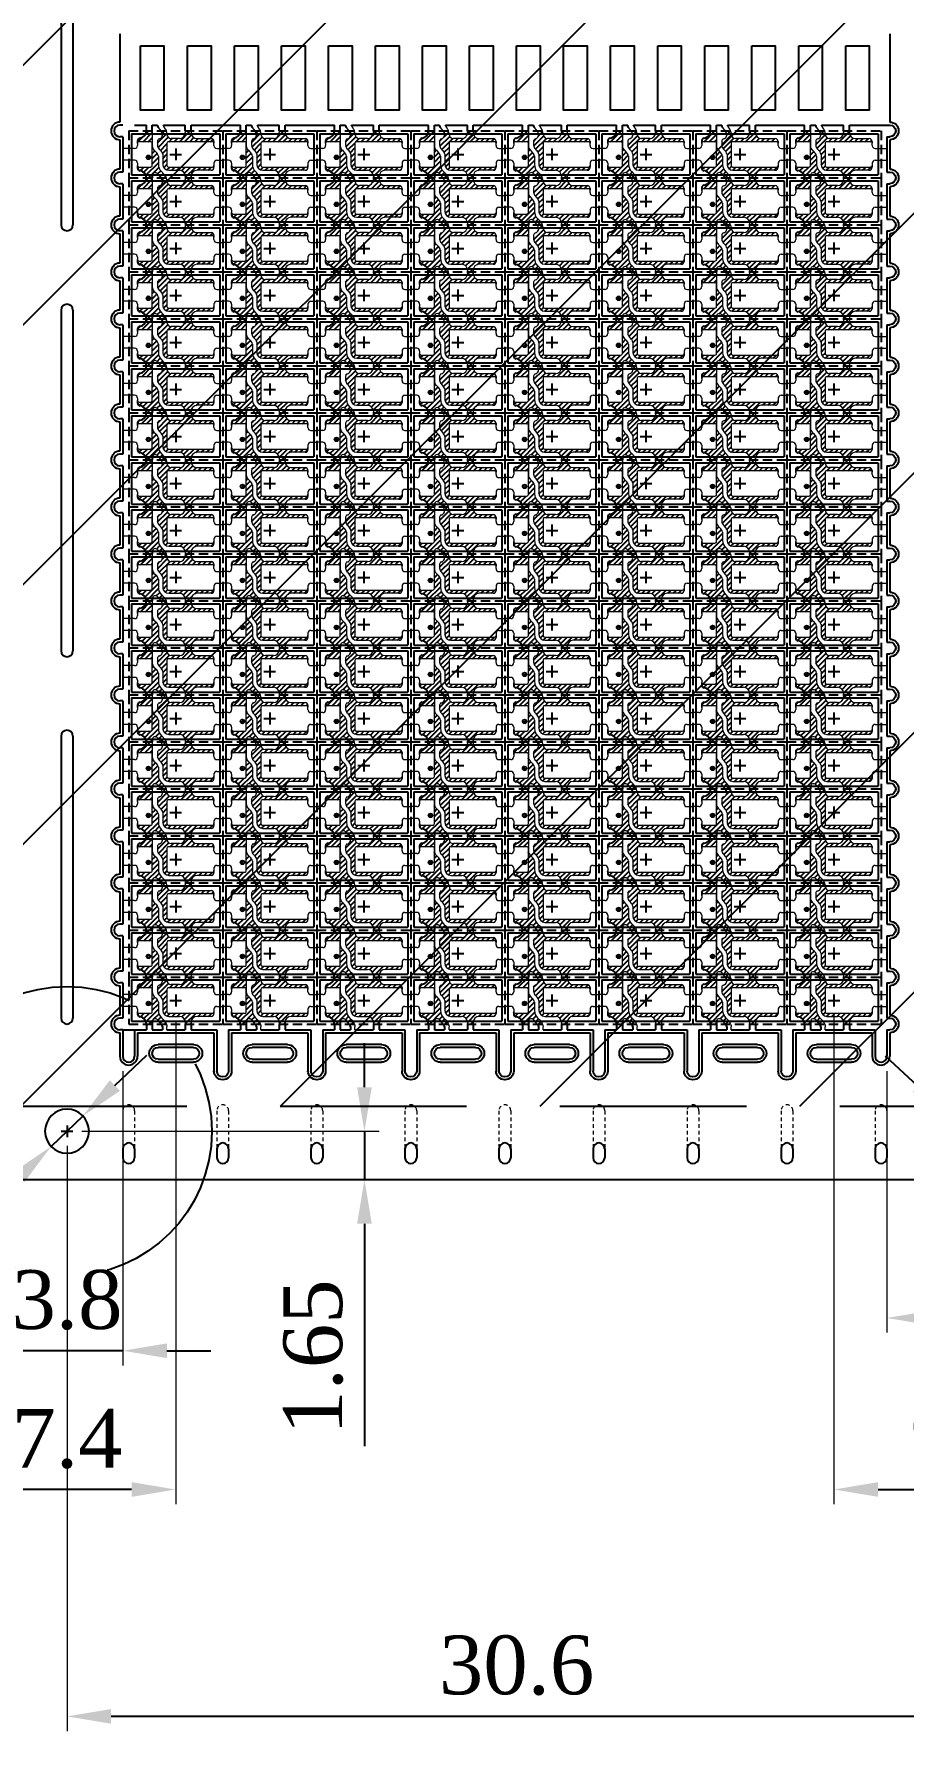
# Model space of a CAD drawing. Header units: millimetres. Extents: x -1672 to -743, y 1116 to 1403.
# Drawn here: x -1077.7 to -1048.1, y 1262.3 to 1320.1 of the extents above; entities that cross this region are included whole.
import ezdxf

# ---------------------------------------------------------------- set-up
doc = ezdxf.new("R2010")
doc.units = ezdxf.units.MM
doc.header["$MEASUREMENT"] = 0
doc.linetypes.add('HIDDEN', pattern=[9.525, 6.35, -3.175])
for name, color, linetype in [('\\M+2A4C1\\M+2B3CE\\M+2B944', 144, 'HIDDEN'), ('bottom side half etching', 6, 'Continuous'), ('c2', 2, 'Continuous'), ('c5', 5, 'Continuous'), ('Hatch', 1, 'HIDDEN')]:
    doc.layers.add(name, color=color, linetype=linetype)
for name, color, linetype, lineweight in [('Dimension', 3, 'Continuous', 5), ('LF', 4, 'Continuous', 25), ('Visble1', 6, 'Continuous', 20)]:
    doc.layers.add(name, color=color, linetype=linetype, lineweight=lineweight)
doc.styles.add('Jentech', font='romantic.ttf')
doc.dimstyles.new('ISO-25', dxfattribs={"dimtxt": 2, "dimasz": 1.5, "dimexe": 0.5, "dimexo": 0.5, "dimgap": 0.7, "dimtad": 1, "dimdec": 3, "dimdsep": 46, "dimtxsty": 'Jentech', "dimcen": 2.5, "dimclre": 256, "dimclrt": 1, "dimadec": 0, "dimazin": 0, "dimtfac": 1, "dimtdec": 3, "dimtmove": 0, "dimatfit": 3, "dimfxl": 0, "dimlwe": -1, "dimarcsym": 0})

# ---------------------------------------------------------------- blocks, each defined once
blk = doc.blocks.new('*D86')
at = {"layer": 'Defpoints', "color": 0}
for p in [(-1048.672, 1285.281), (-1043.272, 1285.281), (-1048.672, 1276.375)]:
    blk.add_point(p, dxfattribs=at)
at = {"layer": 'Dimension'}
for p, q in [((-1048.672, 1284.781), (-1048.672, 1275.875)), ((-1043.272, 1284.781), (-1043.272, 1275.875))]:
    blk.add_line(p, q, dxfattribs=at)
at = {"layer": 'Dimension', "color": 0, "lineweight": -2}
blk.add_line((-1044.772, 1276.375), (-1047.172, 1276.375), dxfattribs=at)
at = {"layer": 'Dimension', "color": 0}
for points in [[(-1047.172, 1276.625), (-1047.172, 1276.125), (-1048.672, 1276.375)], [(-1044.772, 1276.625), (-1044.772, 1276.125), (-1043.272, 1276.375)]]:
    blk.add_solid(points, dxfattribs=at)
at = {"layer": 'Dimension', "color": 1, "insert": (-1045.972, 1278.115), "char_height": 2, "attachment_point": 5, "style": 'Jentech'}
blk.add_mtext('5.4', dxfattribs=at)
blk = doc.blocks.new('*D87')
at = {"layer": 'Defpoints', "color": 0}
for p in [(-1078.472, 1285.281), (-1074.672, 1285.281), (-1078.472, 1275.26)]:
    blk.add_point(p, dxfattribs=at)
at = {"layer": 'Dimension'}
for p, q in [((-1078.472, 1284.781), (-1078.472, 1274.76)), ((-1074.672, 1284.781), (-1074.672, 1274.76))]:
    blk.add_line(p, q, dxfattribs=at)
at = {"layer": 'Dimension', "color": 0, "lineweight": -2}
for p, q in [((-1079.972, 1275.26), (-1081.472, 1275.26)), ((-1074.672, 1275.26), (-1078.472, 1275.26)), ((-1073.172, 1275.26), (-1071.672, 1275.26))]:
    blk.add_line(p, q, dxfattribs=at)
at = {"layer": 'Dimension', "color": 0}
for points in [[(-1079.972, 1275.51), (-1079.972, 1275.01), (-1078.472, 1275.26)], [(-1073.172, 1275.51), (-1073.172, 1275.01), (-1074.672, 1275.26)]]:
    blk.add_solid(points, dxfattribs=at)
at = {"layer": 'Dimension', "color": 1, "insert": (-1076.572, 1276.982), "char_height": 2, "attachment_point": 5, "style": 'Jentech'}
blk.add_mtext('3.8', dxfattribs=at)
blk = doc.blocks.new('*D134')
at = {"layer": 'Defpoints', "color": 0}
for p in [(-1046.522, 1283.241), (-1045.422, 1282.221)]:
    blk.add_point(p, dxfattribs=at)
at = {"layer": 'Dimension', "color": 0, "lineweight": -2}
for p, q in [((-1047.621, 1284.261), (-1048.72, 1285.282)), ((-1046.522, 1283.241), (-1045.422, 1282.221)), ((-1034.765, 1272.329), (-1044.323, 1281.2))]:
    blk.add_line(p, q, dxfattribs=at)
at = {"layer": 'Dimension', "color": 0}
for points in [[(-1047.451, 1284.445), (-1047.791, 1284.078), (-1046.522, 1283.241)], [(-1044.153, 1281.383), (-1044.493, 1281.017), (-1045.422, 1282.221)]]:
    blk.add_solid(points, dxfattribs=at)
at = {"layer": 'Dimension', "color": 1, "insert": (-1036.019, 1276.091), "char_height": 2, "attachment_point": 5, "rotation": 317.13447, "style": 'Jentech'}
blk.add_mtext('∅1.5', dxfattribs=at)
blk = doc.blocks.new('*D90')
at = {"layer": 'Defpoints', "color": 0}
for p in [(-1080.272, 1286.981), (-1072.872, 1286.981), (-1080.272, 1270.536)]:
    blk.add_point(p, dxfattribs=at)
at = {"layer": 'Dimension'}
for p, q in [((-1080.272, 1286.481), (-1080.272, 1270.036)), ((-1072.872, 1286.481), (-1072.872, 1270.036))]:
    blk.add_line(p, q, dxfattribs=at)
at = {"layer": 'Dimension', "color": 0, "lineweight": -2}
blk.add_line((-1074.372, 1270.536), (-1078.772, 1270.536), dxfattribs=at)
at = {"layer": 'Dimension', "color": 0}
for points in [[(-1078.772, 1270.786), (-1078.772, 1270.286), (-1080.272, 1270.536)], [(-1074.372, 1270.786), (-1074.372, 1270.286), (-1072.872, 1270.536)]]:
    blk.add_solid(points, dxfattribs=at)
at = {"layer": 'Dimension', "color": 1, "insert": (-1076.572, 1272.259), "char_height": 2, "attachment_point": 5, "style": 'Jentech'}
blk.add_mtext('7.4', dxfattribs=at)
blk = doc.blocks.new('*D91')
at = {"layer": 'Defpoints', "color": 0}
for p in [(-1050.472, 1287.181), (-1041.472, 1287.181), (-1041.472, 1270.536)]:
    blk.add_point(p, dxfattribs=at)
at = {"layer": 'Dimension'}
for p, q in [((-1050.472, 1286.681), (-1050.472, 1270.036)), ((-1041.472, 1286.681), (-1041.472, 1270.036))]:
    blk.add_line(p, q, dxfattribs=at)
at = {"layer": 'Dimension', "color": 0, "lineweight": -2}
blk.add_line((-1048.972, 1270.536), (-1042.972, 1270.536), dxfattribs=at)
at = {"layer": 'Dimension', "color": 0}
for points in [[(-1048.972, 1270.786), (-1048.972, 1270.286), (-1050.472, 1270.536)], [(-1042.972, 1270.786), (-1042.972, 1270.286), (-1041.472, 1270.536)]]:
    blk.add_solid(points, dxfattribs=at)
at = {"layer": 'Dimension', "color": 1, "insert": (-1045.972, 1272.27), "char_height": 2, "attachment_point": 5, "style": 'Jentech'}
blk.add_mtext('9.0', dxfattribs=at)
blk = doc.blocks.new('*U37')
at = {"layer": 'LF'}
for p, q in [((-1.4, 0.1), (-1, 0.1)), ((-1, -0.1), (-1, 0.1)), ((-0.8, 0.1), (-0.62, 0.1)), ((-0.8, -0.1), (-0.8, 0.1)), ((-0.62, 0.072), (-0.62, 0.1)), ((-0.42, 0.1), (0.325, 0.1)), ((-0.42, 0.086), (-0.42, 0.1)), ((0.325, -0.1), (0.325, 0.1)), ((0.525, 0.1), (1.4, 0.1)), ((0.525, -0.1), (0.525, 0.1))]:
    blk.add_line(p, q, dxfattribs=at)
at = {"layer": 'LF', "lineweight": 9}
blk.add_line((-0.599, 0.01), (-0.512, -0.1), dxfattribs=at)
at = {"layer": 'LF'}
blk.add_arc((-0.52, 0.072), 0.1, 180, 218.10257, dxfattribs=at)
at = {"layer": 'LF', "lineweight": 9}
for centre, radius, start, end in [((-0.32, 0.086), 0.1, 180, 225.55429), ((-0.6, -0.199), 0.3, 19.29823, 45.55429)]:
    blk.add_arc(centre, radius, start, end, dxfattribs=at)
blk = doc.blocks.new('*U38')
at = {"layer": 'Dimension', "color": 0, "linetype": 'ByBlock', "lineweight": -2}
for p in [(0, 0), (3.2, 0), (6.4, 0), (9.6, 0), (12.8, 0), (16, 0), (19.2, 0), (22.4, 0)]:
    blk.add_blockref('*U37', p, dxfattribs=at)
blk = doc.blocks.new('*U39')
at = {"layer": 'LF'}
blk.add_line((-0.2, 0), (0.2, 0), dxfattribs=at)
blk = doc.blocks.new('*U43')
at = {"layer": 'LF'}
blk.add_lwpolyline([(-0.4, 1.1), (0.4, 1.1), (0.4, -1.1), (-0.4, -1.1)], close=True, dxfattribs=at)
blk = doc.blocks.new('*U30')
at = {"layer": 'bottom side half etching'}
for p, q in [((-0.6, 0.3), (0.6, 0.3)), ((0.6, -0.3), (-0.6, -0.3))]:
    blk.add_line(p, q, dxfattribs=at)
for centre, start, end in [((-0.6, 0), 90, 270), ((0.6, 0), 270, 90)]:
    blk.add_arc(centre, 0.3, start, end, dxfattribs=at)
at = {"layer": 'LF'}
for p, q in [((-0.6, 0.2), (0.6, 0.2)), ((0.6, -0.2), (-0.6, -0.2))]:
    blk.add_line(p, q, dxfattribs=at)
for centre, start, end in [((-0.6, 0), 90, 270), ((0.6, 0), 270, 90)]:
    blk.add_arc(centre, 0.2, start, end, dxfattribs=at)
blk = doc.blocks.new('*U27')
at = {"layer": 'bottom side half etching'}
for p, q in [((-0.3, -0.75), (-0.3, 0.55)), ((0.3, -0.75), (0.3, 0.55))]:
    blk.add_line(p, q, dxfattribs=at)
blk.add_arc((0, 0.55), 0.3, 0, 180, dxfattribs=at)
at = {"layer": 'LF'}
for p, q in [((-0.2, -0.85), (-0.2, 0.55)), ((0.2, -0.85), (0.2, 0.55))]:
    blk.add_line(p, q, dxfattribs=at)
blk.add_arc((0, 0.55), 0.2, 0, 180, dxfattribs=at)
blk = doc.blocks.new('*U40')
at = {"layer": 'bottom side half etching'}
blk.add_line((-1.3, 0.2), (1.3, 0.2), dxfattribs=at)
at = {"layer": 'LF'}
for p, q in [((-1.4, 0.1), (-1, 0.1)), ((-1, -0.1), (-1, 0.1)), ((-0.8, 0.1), (-0.45, 0.1)), ((-0.8, -0.1), (-0.8, 0.1)), ((-0.45, 0.014), (-0.45, 0.1)), ((-0.3, 0.1), (0.325, 0.1)), ((0.325, -0.1), (0.325, 0.1)), ((0.525, 0.1), (1.4, 0.1)), ((0.525, -0.1), (0.525, 0.1))]:
    blk.add_line(p, q, dxfattribs=at)
at = {"layer": 'LF', "lineweight": 9}
for p, q in [((-0.3, 0.1), (-0.3, -0.001)), ((-0.3, 0.01), (-0.3, -0.001)), ((-0.512, -0.1), (-0.471, -0.048))]:
    blk.add_line(p, q, dxfattribs=at)
at = {"layer": 'LF'}
blk.add_arc((-0.55, 0.014), 0.1, 321.89743, 0, dxfattribs=at)
at = {"layer": 'LF', "lineweight": 9}
blk.add_arc((-0.6, -0.001), 0.3, 340.70177, 0, dxfattribs=at)
blk = doc.blocks.new('*U23')
at = {"layer": 'bottom side half etching'}
blk.add_arc((0.15, 0), 0.3, 90, 270, dxfattribs=at)
at = {"layer": 'LF'}
for p, q in [((0.25, 0.2), (0.15, 0.2)), ((0.25, -0.2), (0.15, -0.2))]:
    blk.add_line(p, q, dxfattribs=at)
blk.add_arc((0.15, 0), 0.2, 90, 270, dxfattribs=at)
blk = doc.blocks.new('*U28')
at = {"layer": 'LF'}
blk.add_line((-0.2, 0), (0.2, 0), dxfattribs=at)
blk = doc.blocks.new('*U26')
at = {"layer": 'bottom side half etching'}
blk.add_arc((0.15, 0), 0.3, 90, 270, dxfattribs=at)
at = {"layer": 'LF'}
for p, q in [((0.25, 0.2), (0.15, 0.2)), ((0.25, -0.2), (0.15, -0.2))]:
    blk.add_line(p, q, dxfattribs=at)
blk.add_arc((0.15, 0), 0.2, 90, 270, dxfattribs=at)
blk = doc.blocks.new('*D155')
at = {"layer": 'Defpoints', "color": 0}
for p in [(-1076.572, 1282.731), (-1045.972, 1282.731), (-1076.572, 1262.814)]:
    blk.add_point(p, dxfattribs=at)
at = {"layer": 'Dimension'}
for p, q in [((-1076.572, 1282.231), (-1076.572, 1262.314)), ((-1045.972, 1282.231), (-1045.972, 1262.314))]:
    blk.add_line(p, q, dxfattribs=at)
at = {"layer": 'Dimension', "color": 0, "lineweight": -2}
blk.add_line((-1047.472, 1262.814), (-1075.072, 1262.814), dxfattribs=at)
at = {"layer": 'Dimension', "color": 0}
for points in [[(-1075.072, 1263.064), (-1075.072, 1262.564), (-1076.572, 1262.814)], [(-1047.472, 1263.064), (-1047.472, 1262.564), (-1045.972, 1262.814)]]:
    blk.add_solid(points, dxfattribs=at)
at = {"layer": 'Dimension', "color": 1, "insert": (-1061.272, 1264.545), "char_height": 2, "attachment_point": 5, "style": 'Jentech'}
blk.add_mtext('30.6', dxfattribs=at)
blk = doc.blocks.new('*D156')
at = {"layer": 'Defpoints', "color": 0}
for p in [(-1076.572, 1282.731), (-1076.372, 1281.081), (-1066.45, 1281.081)]:
    blk.add_point(p, dxfattribs=at)
at = {"layer": 'Dimension', "color": 0, "lineweight": -2}
for p, q in [((-1066.45, 1284.231), (-1066.45, 1285.731)), ((-1066.45, 1282.731), (-1066.45, 1281.081)), ((-1066.45, 1279.581), (-1066.45, 1272.012))]:
    blk.add_line(p, q, dxfattribs=at)
at = {"layer": 'Dimension'}
for p, q in [((-1076.072, 1282.731), (-1065.95, 1282.731)), ((-1075.872, 1281.081), (-1065.95, 1281.081))]:
    blk.add_line(p, q, dxfattribs=at)
at = {"layer": 'Dimension', "color": 0}
for points in [[(-1066.7, 1284.231), (-1066.2, 1284.231), (-1066.45, 1282.731)], [(-1066.7, 1279.581), (-1066.2, 1279.581), (-1066.45, 1281.081)]]:
    blk.add_solid(points, dxfattribs=at)
at = {"layer": 'Dimension', "color": 1, "insert": (-1068.19, 1275.046), "char_height": 2, "attachment_point": 5, "rotation": 90, "style": 'Jentech'}
blk.add_mtext('1.65', dxfattribs=at)
blk = doc.blocks.new('*D158')
at = {"layer": 'Defpoints', "color": 0}
for p in [(-1076.03, 1283.249), (-1077.114, 1282.212)]:
    blk.add_point(p, dxfattribs=at)
at = {"layer": 'Dimension', "color": 0, "lineweight": -2}
for p, q in [((-1074.946, 1284.286), (-1073.861, 1285.322)), ((-1076.03, 1283.249), (-1077.114, 1282.212)), ((-1085.428, 1274.264), (-1078.198, 1281.176))]:
    blk.add_line(p, q, dxfattribs=at)
at = {"layer": 'Dimension', "color": 0}
for points in [[(-1075.118, 1284.466), (-1074.773, 1284.105), (-1076.03, 1283.249)], [(-1078.371, 1281.357), (-1078.025, 1280.995), (-1077.114, 1282.212)]]:
    blk.add_solid(points, dxfattribs=at)
at = {"layer": 'Dimension', "color": 1, "insert": (-1084.23, 1278.044), "char_height": 2, "attachment_point": 5, "rotation": 43.71243, "style": 'Jentech'}
blk.add_mtext('∅1.5', dxfattribs=at)
blk = doc.blocks.new('without tunnel')
at = {"layer": 'Dimension'}
h = blk.add_hatch(dxfattribs=at)
h.set_pattern_fill('AR-HBONE', color=256, scale=0.2, style=0)
h.set_pattern_definition([(45, (-4678.2712, -3546.139), (9e-17, 1.13137085), [2.4, -0.8]), (135, (-4677.70555, -3545.5733), (9e-17, 1.13137085), [2.4, -0.8])])
h.paths.add_polyline_path([(-20.1, -2, 1), (-17.1, -2, 1)])
at = {"layer": 'Hatch'}
h = blk.add_hatch(dxfattribs=at)
h.set_pattern_fill('ANSI31', color=256, scale=20)
h.set_pattern_definition([(45, (2985.13, -1225.2742), (-1.767767, 1.767767), [])])
h.paths.add_polyline_path([(-16, 14), (-20.4, 14, -0.259589), (-24.3, 11.1, 0.372825), (-26, 9.1), (-26, 7.6, -0.414214), (-25, 8.6), (-17, 8.6, -0.414214), (-16, 7.6)])
h.paths.add_polyline_path([(-16, 16), (-20, 16, -0.103244), (-20.4, 14), (-16, 14)])
h.paths.add_polyline_path([(-9.7, -11.7, -0.198912), (-11.8, -6.8), (-11.8, -1.1, 0.172187), (-13.6, 1.7), (-14.8, 3, -0.198912), (-16, 5.8), (-16, -7.6, -0.414214), (-17, -8.6), (-25, -8.6, -0.414214), (-26, -7.6), (-26, -9.1, 0.372825), (-24.3, -11.1, -0.259589), (-20.4, -14), (-15.9, -14, -0.630407), (-12.4, -13.2), (-11.8, -14), (-7.5, -14, 0.014872), (-7.8, -13.7)])
h.paths.add_polyline_path([(-16, -14.4, -0.056727), (-15.9, -14), (-20.4, -14, -0.103244), (-20, -16), (-16, -16)])
h.paths.add_polyline_path([(-7.5, -14), (-11.8, -14), (-10.2, -16), (-6.3, -16, 0.097582)])
h.paths.add_polyline_path([(-5, 8.6), (25, 8.6, -0.414214), (26, 7.6), (26, 8.8, 0.414214), (24, 10.8), (14.5, 10.8, -0.356394), (10.6, 14), (6.4, 14, -0.356394), (2.5, 10.8), (-3, 10.8, -0.414214), (-6, 13.8), (-6, 14), (-9.1, 14, -0.393336), (-11.2, 10.5, 0.337319), (-12.4, 9), (-12.4, 6.4, 0.198912), (-11.2, 3.6), (-10.6, 2.9, -0.172187), (-8.8, 0.1), (-8.8, -6.8, 0.414214), (-4.8, -10.8), (2.5, -10.8, -0.356394), (6.4, -14), (10.6, -14, -0.356394), (14.5, -10.8), (24, -10.8, 0.414214), (26, -8.8), (26, -7.6, -0.414214), (25, -8.6), (-5, -8.6, -0.414214), (-6, -7.6), (-6, 7.6, -0.414214)])
h.paths.add_polyline_path([(-6.3, 16), (-10.2, 16), (-9.7, 15.3, -0.117374), (-9.1, 14), (-6, 14, 0.085121)])
h.paths.add_polyline_path([(10.5, 16), (6.5, 16), (6.5, 14.8, -0.050382), (6.4, 14), (10.6, 14, -0.050382), (10.5, 14.8)])
h.paths.add_polyline_path([(10.5, -14.8, -0.050382), (10.6, -14), (6.4, -14, -0.050382), (6.5, -14.8), (6.5, -16), (10.5, -16)])
at = {"layer": '\\M+2A4C1\\M+2B3CE\\M+2B944'}
for p, q in [((-32, 16), (-32, -16)), ((-32, 16), (32, 16)), ((32, 16), (32, -16)), ((-32, -16), (32, -16))]:
    blk.add_line(p, q, dxfattribs=at)
at = {"layer": 'bottom side half etching', "lineweight": 9}
blk.add_line((-26, 7.6), (-26, 6), dxfattribs=at)
for points in [[(-26, -7.6), (-26, -7.6, 0.414214), (-25, -8.6), (-17, -8.6, 0.414214), (-16, -7.6), (-16, 7.6, 0.414214), (-17, 8.6), (-25, 8.6, 0.414214), (-26, 7.6), (-26, 6)], [(26, 7.6), (26, 7.6, 0.414214), (25, 8.6), (-5, 8.6, 0.414214), (-6, 7.6), (-6, -7.6, 0.414214), (-5, -8.6), (25, -8.6, 0.414214), (26, -7.6), (26, -7.6)]]:
    blk.add_lwpolyline(points, format="xyb", dxfattribs=at)
for centre, start, end in [((-28, 6), 270, 0), ((28, 6), 180, 270), ((-28, -6), 0, 90), ((28, -6), 90, 180)]:
    blk.add_arc(centre, 2, start, end, dxfattribs=at)
at = {"layer": 'c2'}
for p, q in [((-30, 14), (-30, -14)), ((-30, 14), (30, 14)), ((30, 14), (30, -14)), ((-4, 0), (4, 0)), ((0, 4), (0, -4)), ((-30, -14), (30, -14))]:
    blk.add_line(p, q, dxfattribs=at)
at = {"layer": 'LF', "lineweight": 9}
for p, q in [((-16, 16), (-16, 5.8)), ((-10.2, 16), (-9.7, 15.3)), ((-6, 13.8), (-6, 14)), ((6.5, 16), (6.5, 14.8)), ((10.5, 16), (10.5, 14.8)), ((-26, 7.5), (-26, 9.1)), ((-14.8, 3), (-13.6, 1.7)), ((-14.8, 3), (-13.6, 1.7)), ((-12.4, 9), (-12.4, 6.4)), ((-11.2, 3.6), (-10.6, 2.9)), ((-11.2, 3.6), (-10.6, 2.9)), ((-8.8, 0.1), (-8.8, -6.8)), ((2.5, 10.8), (-3, 10.8)), ((14.5, 10.8), (24, 10.8)), ((26, 8.8), (26, 7.6)), ((-26, -9.1), (-26, -7.5)), ((-11.8, -1.1), (-11.8, -6.8)), ((-4.8, -10.8), (2.5, -10.8)), ((24, -10.8), (14.5, -10.8)), ((26, -7.6), (26, -8.8)), ((-12.4, -13.2), (-10.2, -16)), ((-9.7, -11.7), (-7.8, -13.7)), ((6.5, -14.8), (6.5, -16)), ((10.5, -14.8), (10.5, -16))]:
    blk.add_line(p, q, dxfattribs=at)
at = {"layer": 'LF', "ltscale": 0.1}
blk.add_line((-16, -14.4), (-16, -16), dxfattribs=at)
at = {"layer": 'LF', "lineweight": 9}
blk.add_circle((-18.6, -2), 1.5, dxfattribs=at)
at = {"layer": 'LF', "ltscale": 0.1}
for centre, radius, start, end in [((-25, 16), 5, 278.2132, 0), ((-24, 9.1), 2, 98.2132, 180), ((-24, -9.1), 2, 180, 261.7868), ((-25, -16), 5, 0, 81.7868)]:
    blk.add_arc(centre, radius, start, end, dxfattribs=at)
at = {"layer": 'LF', "lineweight": 9}
for centre, radius, start, end in [((-12, 13.4), 3, 285.4391, 38.1026), ((-12, 14), 6, 0, 19.2982), ((-3, 13.8), 3, 180, 270), ((2.5, 14.8), 4, 270, 0), ((14.5, 14.8), 4, 180, 270), ((-12, 5.8), 4, 180, 225), ((-16.7, -2.2), 4.99, 12.5212, 51.6004), ((-10.8, 9), 1.6, 105.1457, 180), ((-8.4, 6.4), 4, 180, 225), ((-8.4, 6.4), 4, 180, 225), ((-13.7, -1), 4.99, 12.5212, 51.6004), ((24, 8.8), 2, 0, 90), ((-4.8, -6.8), 7, 180, 225), ((-4.8, -6.8), 4, 180, 270), ((2.5, -14.8), 4, 360, 90), ((14.5, -14.8), 4, 90, 180), ((24, -8.8), 2, 270, 360), ((-14, -14.4), 2, 38.1026, 180), ((-12, -18), 6, 19.2982, 45)]:
    blk.add_arc(centre, radius, start, end, dxfattribs=at)
at = {"layer": 'Visble1'}
for p, q in [((-28, 4), (-32, 4)), ((26, 6), (26, 7.6)), ((28, 4), (32, 4)), ((-28, -4), (-32, -4)), ((-26, -6), (-26, -7.6)), ((26, -6), (26, -7.6)), ((28, -4), (32, -4))]:
    blk.add_line(p, q, dxfattribs=at)
blk = doc.blocks.new('Edge')
at = {"layer": 'LF'}
for p, q in [((0, 0.6), (0, 0)), ((0, 0), (0, -0.6))]:
    blk.add_line(p, q, dxfattribs=at)
at = {"layer": 'Visble1'}
for p, q in [((0.2, 0.2), (0, 0.2)), ((0.2, -0.2), (0, -0.2))]:
    blk.add_line(p, q, dxfattribs=at)

msp = doc.modelspace()

# ---------------------------------------------------------------- hatches: boundary and pattern name
at = {"layer": 'Hatch', "lineweight": -2}
h = msp.add_hatch(dxfattribs=at)
h.set_pattern_fill('ANSI31', color=256, scale=50)
h.set_pattern_definition([(45, (-1418.952, 1800.1436), (-4.41942, 4.41942), [])])
h.paths.add_polyline_path([(-1107.422, 1353.5807), (-1107.422, 1283.5807), (-985.0219, 1283.5807), (-985.0219, 1353.5807)])

# ---------------------------------------------------------------- linework, layer by layer
at = {"layer": 'bottom side half etching'}
for p, q in [((-1074.7719, 1320.0807), (-1074.7719, 1317.0807)), ((-1048.5719, 1320.0807), (-1048.5719, 1317.0807)), ((-1074.7719, 1316.4807), (-1074.7719, 1315.4807)), ((-1048.5719, 1316.4807), (-1048.5719, 1315.4807)), ((-1074.7719, 1314.8807), (-1074.7719, 1313.8807)), ((-1048.5719, 1314.8807), (-1048.5719, 1313.8807)), ((-1074.7719, 1313.2807), (-1074.7719, 1312.2807)), ((-1048.5719, 1313.2807), (-1048.5719, 1312.2807)), ((-1074.7719, 1311.6807), (-1074.7719, 1310.6807)), ((-1048.5719, 1311.6807), (-1048.5719, 1310.6807)), ((-1074.7719, 1310.0807), (-1074.7719, 1309.0807)), ((-1048.5719, 1310.0807), (-1048.5719, 1309.0807)), ((-1074.7719, 1308.4807), (-1074.7719, 1307.4807)), ((-1048.5719, 1308.4807), (-1048.5719, 1307.4807)), ((-1074.7719, 1306.8807), (-1074.7719, 1305.8807)), ((-1048.5719, 1306.8807), (-1048.5719, 1305.8807)), ((-1074.7719, 1305.2807), (-1074.7719, 1304.2807)), ((-1048.5719, 1305.2807), (-1048.5719, 1304.2807)), ((-1074.7719, 1303.6807), (-1074.7719, 1302.6807)), ((-1048.5719, 1303.6807), (-1048.5719, 1302.6807)), ((-1074.7719, 1302.0807), (-1074.7719, 1301.0807)), ((-1048.5719, 1302.0807), (-1048.5719, 1301.0807)), ((-1074.7719, 1300.4807), (-1074.7719, 1299.4807)), ((-1048.5719, 1300.4807), (-1048.5719, 1299.4807)), ((-1074.7719, 1298.8807), (-1074.7719, 1297.8807)), ((-1048.5719, 1298.8807), (-1048.5719, 1297.8807)), ((-1074.7719, 1297.2807), (-1074.7719, 1296.2807)), ((-1048.5719, 1297.2807), (-1048.5719, 1296.2807)), ((-1074.7719, 1295.6807), (-1074.7719, 1294.6807)), ((-1048.5719, 1295.6807), (-1048.5719, 1294.6807)), ((-1074.7719, 1294.0807), (-1074.7719, 1293.0807)), ((-1048.5719, 1294.0807), (-1048.5719, 1293.0807)), ((-1074.7719, 1292.4807), (-1074.7719, 1291.4807)), ((-1048.5719, 1292.4807), (-1048.5719, 1291.4807)), ((-1074.7719, 1290.8807), (-1074.7719, 1289.8807)), ((-1048.5719, 1290.8807), (-1048.5719, 1289.8807)), ((-1074.7719, 1289.2807), (-1074.7719, 1288.2807)), ((-1048.5719, 1289.2807), (-1048.5719, 1288.2807)), ((-1074.7719, 1287.6807), (-1074.7719, 1286.6807)), ((-1048.5719, 1287.6807), (-1048.5719, 1286.6807)), ((-1074.7719, 1286.0807), (-1074.7719, 1285.2807)), ((-1074.1719, 1286.0807), (-1074.1719, 1285.2807)), ((-1049.1719, 1286.0807), (-1049.1719, 1285.2807)), ((-1048.5719, 1286.0807), (-1048.5719, 1285.2807))]:
    msp.add_line(p, q, dxfattribs=at)
for centre in [(-1074.4719, 1285.2807), (-1048.8719, 1285.2807)]:
    msp.add_arc(centre, 0.3, 180, 0, dxfattribs=at)
at = {"layer": 'c5'}
for p, q in [((-1076.7719, 1282.7307), (-1076.3719, 1282.7307)), ((-1076.7719, 1282.7307), (-1076.3719, 1282.7307)), ((-1076.7719, 1282.7307), (-1076.3719, 1282.7307)), ((-1076.7719, 1282.7307), (-1076.3719, 1282.7307)), ((-1076.5719, 1282.9307), (-1076.5719, 1282.5307)), ((-1076.5719, 1282.9307), (-1076.5719, 1282.5307)), ((-1076.5719, 1282.9307), (-1076.5719, 1282.5307)), ((-1076.5719, 1282.9307), (-1076.5719, 1282.5307))]:
    msp.add_line(p, q, dxfattribs=at)
at = {"layer": 'Hatch'}
msp.add_line((-1107.422, 1283.5807), (-985.0219, 1283.5807), dxfattribs=at)
msp.add_circle((-1076.5719, 1282.7307), 4.9283, dxfattribs=at)
at = {"layer": 'LF'}
for p, q in [((-1076.7719, 1323.5807), (-1076.7719, 1313.5807)), ((-1076.3719, 1323.5807), (-1076.3719, 1313.5807)), ((-1076.7719, 1310.6807), (-1076.7719, 1299.0807)), ((-1076.3719, 1310.6807), (-1076.3719, 1299.0807)), ((-1076.7719, 1296.1807), (-1076.7719, 1286.5807)), ((-1076.3719, 1296.1807), (-1076.3719, 1286.5807)), ((-1074.6719, 1286.1807), (-1074.6719, 1285.2807)), ((-1074.2719, 1286.1807), (-1074.2719, 1285.2807)), ((-1049.0719, 1286.1807), (-1049.0719, 1285.2807)), ((-1048.6719, 1286.1807), (-1048.6719, 1285.2807)), ((-1074.6719, 1282.1307), (-1074.6719, 1281.8307)), ((-1074.2719, 1282.1307), (-1074.2719, 1281.8307)), ((-1071.4719, 1282.1307), (-1071.4719, 1281.8307)), ((-1071.0719, 1282.1307), (-1071.0719, 1281.8307)), ((-1068.2719, 1282.1307), (-1068.2719, 1281.8307)), ((-1067.8719, 1282.1307), (-1067.8719, 1281.8307)), ((-1065.0719, 1282.1307), (-1065.0719, 1281.8307)), ((-1064.6719, 1282.1307), (-1064.6719, 1281.8307)), ((-1061.8719, 1282.1307), (-1061.8719, 1281.8307)), ((-1061.4719, 1282.1307), (-1061.4719, 1281.8307)), ((-1058.6719, 1282.1307), (-1058.6719, 1281.8307)), ((-1058.2719, 1282.1307), (-1058.2719, 1281.8307)), ((-1055.4719, 1282.1307), (-1055.4719, 1281.8307)), ((-1055.0719, 1282.1307), (-1055.0719, 1281.8307)), ((-1052.2719, 1282.1307), (-1052.2719, 1281.8307)), ((-1051.8719, 1282.1307), (-1051.8719, 1281.8307)), ((-1049.0719, 1282.1307), (-1049.0719, 1281.8307)), ((-1048.6719, 1282.1307), (-1048.6719, 1281.8307)), ((-1045.9719, 1281.0807), (-1106.7719, 1281.0807))]:
    msp.add_line(p, q, dxfattribs=at)
for centre, radius, start, end in [((-1076.5719, 1313.5807), 0.2, 180, 270), ((-1076.5719, 1313.5807), 0.2, 270, 0), ((-1076.5719, 1310.6807), 0.2, 90, 180), ((-1076.5719, 1310.6807), 0.2, 0, 90), ((-1076.5719, 1299.0807), 0.2, 180, 270), ((-1076.5719, 1299.0807), 0.2, 270, 0), ((-1076.5719, 1296.1807), 0.2, 90, 180), ((-1076.5719, 1296.1807), 0.2, 0, 90), ((-1076.5719, 1286.5807), 0.2, 180, 270), ((-1076.5719, 1286.5807), 0.2, 270, 0), ((-1074.4719, 1285.2807), 0.2, 180, 0), ((-1048.8719, 1285.2807), 0.2, 180, 0), ((-1076.5719, 1282.7307), 0.75, 90, 270), ((-1076.5719, 1282.7307), 0.75, 270, 90), ((-1074.4719, 1282.1307), 0.2, 0, 180), ((-1071.2719, 1282.1307), 0.2, 0, 180), ((-1068.0719, 1282.1307), 0.2, 0, 180), ((-1064.8719, 1282.1307), 0.2, 0, 180), ((-1061.6719, 1282.1307), 0.2, 0, 180), ((-1058.4719, 1282.1307), 0.2, 0, 180), ((-1055.2719, 1282.1307), 0.2, 0, 180), ((-1052.0719, 1282.1307), 0.2, 0, 180), ((-1048.8719, 1282.1307), 0.2, 0, 180), ((-1074.4719, 1281.8307), 0.2, 180, 0), ((-1071.2719, 1281.8307), 0.2, 180, 0), ((-1068.0719, 1281.8307), 0.2, 180, 0), ((-1064.8719, 1281.8307), 0.2, 180, 0), ((-1061.6719, 1281.8307), 0.2, 180, 0), ((-1058.4719, 1281.8307), 0.2, 180, 0), ((-1055.2719, 1281.8307), 0.2, 180, 0), ((-1052.0719, 1281.8307), 0.2, 180, 0), ((-1048.8719, 1281.8307), 0.2, 180, 0)]:
    msp.add_arc(centre, radius, start, end, dxfattribs=at)
at = {"layer": 'Visble1', "linetype": 'HIDDEN', "ltscale": 0.02}
for p, q in [((-1074.6719, 1283.4307), (-1074.6719, 1282.1307)), ((-1074.2719, 1283.4307), (-1074.2719, 1282.1307)), ((-1071.4719, 1283.4307), (-1071.4719, 1282.1307)), ((-1071.0719, 1283.4307), (-1071.0719, 1282.1307)), ((-1068.2719, 1283.4307), (-1068.2719, 1282.1307)), ((-1067.8719, 1283.4307), (-1067.8719, 1282.1307)), ((-1065.0719, 1283.4307), (-1065.0719, 1282.1307)), ((-1064.6719, 1283.4307), (-1064.6719, 1282.1307)), ((-1061.8719, 1283.4307), (-1061.8719, 1282.1307)), ((-1061.4719, 1283.4307), (-1061.4719, 1282.1307)), ((-1058.6719, 1283.4307), (-1058.6719, 1282.1307)), ((-1058.2719, 1283.4307), (-1058.2719, 1282.1307)), ((-1055.4719, 1283.4307), (-1055.4719, 1282.1307)), ((-1055.0719, 1283.4307), (-1055.0719, 1282.1307)), ((-1052.2719, 1283.4307), (-1052.2719, 1282.1307)), ((-1051.8719, 1283.4307), (-1051.8719, 1282.1307)), ((-1049.0719, 1283.4307), (-1049.0719, 1282.1307)), ((-1048.6719, 1283.4307), (-1048.6719, 1282.1307))]:
    msp.add_line(p, q, dxfattribs=at)
for centre in [(-1074.4719, 1283.4307), (-1071.2719, 1283.4307), (-1068.0719, 1283.4307), (-1064.8719, 1283.4307), (-1061.6719, 1283.4307), (-1058.4719, 1283.4307), (-1055.2719, 1283.4307), (-1052.0719, 1283.4307), (-1048.8719, 1283.4307)]:
    msp.add_arc(centre, 0.2, 0, 180, dxfattribs=at)

# ---------------------------------------------------------------- block references
at = {"layer": 'bottom side half etching', "color": 0, "linetype": 'ByBlock', "lineweight": -2}
for p in [(-1074.9219, 1316.7807), (-1074.9219, 1315.1807), (-1074.9219, 1313.5807), (-1074.9219, 1311.9807), (-1074.9219, 1310.3807), (-1074.9219, 1308.7807), (-1074.9219, 1307.1807), (-1074.9219, 1305.5807), (-1074.9219, 1303.9807), (-1074.9219, 1302.3807), (-1074.9219, 1300.7807), (-1074.9219, 1299.1807), (-1074.9219, 1297.5807), (-1074.9219, 1295.9807), (-1074.9219, 1294.3807), (-1074.9219, 1292.7807), (-1074.9219, 1291.1807), (-1074.9219, 1289.5807), (-1074.9219, 1287.9807), (-1074.9219, 1286.3807)]:
    msp.add_blockref('*U23', p, dxfattribs=at)
at = {"layer": 'bottom side half etching', "color": 0, "linetype": 'ByBlock', "lineweight": -2, "extrusion": (0, 0, -1), "zscale": -1}
for p in [(1048.4219, 1316.7807), (1048.4219, 1315.1807), (1048.4219, 1313.5807), (1048.4219, 1311.9807), (1048.4219, 1310.3807), (1048.4219, 1308.7807), (1048.4219, 1307.1807), (1048.4219, 1305.5807), (1048.4219, 1303.9807), (1048.4219, 1302.3807), (1048.4219, 1300.7807), (1048.4219, 1299.1807), (1048.4219, 1297.5807), (1048.4219, 1295.9807), (1048.4219, 1294.3807), (1048.4219, 1292.7807), (1048.4219, 1291.1807), (1048.4219, 1289.5807), (1048.4219, 1287.9807), (1048.4219, 1286.3807)]:
    msp.add_blockref('*U26', p, dxfattribs=at)
at = {"layer": 'Dimension', "xscale": 0.05, "yscale": 0.05, "zscale": 0.05}
for p in [(-1072.8719, 1315.9807), (-1069.6719, 1315.9807), (-1066.4719, 1315.9807), (-1063.2719, 1315.9807), (-1060.0719, 1315.9807), (-1056.8719, 1315.9807), (-1053.6719, 1315.9807), (-1050.4719, 1315.9807), (-1072.8719, 1314.3807), (-1069.6719, 1314.3807), (-1066.4719, 1314.3807), (-1063.2719, 1314.3807), (-1060.0719, 1314.3807), (-1056.8719, 1314.3807), (-1053.6719, 1314.3807), (-1050.4719, 1314.3807), (-1072.8719, 1312.7807), (-1069.6719, 1312.7807), (-1066.4719, 1312.7807), (-1063.2719, 1312.7807), (-1060.0719, 1312.7807), (-1056.8719, 1312.7807), (-1053.6719, 1312.7807), (-1050.4719, 1312.7807), (-1072.8719, 1311.1807), (-1069.6719, 1311.1807), (-1066.4719, 1311.1807), (-1063.2719, 1311.1807), (-1060.0719, 1311.1807), (-1056.8719, 1311.1807), (-1053.6719, 1311.1807), (-1050.4719, 1311.1807), (-1072.8719, 1309.5807), (-1069.6719, 1309.5807), (-1066.4719, 1309.5807), (-1063.2719, 1309.5807), (-1060.0719, 1309.5807), (-1056.8719, 1309.5807), (-1053.6719, 1309.5807), (-1050.4719, 1309.5807), (-1072.8719, 1307.9807), (-1069.6719, 1307.9807), (-1066.4719, 1307.9807), (-1063.2719, 1307.9807), (-1060.0719, 1307.9807), (-1056.8719, 1307.9807), (-1053.6719, 1307.9807), (-1050.4719, 1307.9807), (-1072.8719, 1306.3807), (-1069.6719, 1306.3807), (-1066.4719, 1306.3807), (-1063.2719, 1306.3807), (-1060.0719, 1306.3807), (-1056.8719, 1306.3807), (-1053.6719, 1306.3807), (-1050.4719, 1306.3807), (-1072.8719, 1304.7807), (-1069.6719, 1304.7807), (-1066.4719, 1304.7807), (-1063.2719, 1304.7807), (-1060.0719, 1304.7807), (-1056.8719, 1304.7807), (-1053.6719, 1304.7807), (-1050.4719, 1304.7807), (-1072.8719, 1303.1807), (-1069.6719, 1303.1807), (-1066.4719, 1303.1807), (-1063.2719, 1303.1807), (-1060.0719, 1303.1807), (-1056.8719, 1303.1807), (-1053.6719, 1303.1807), (-1050.4719, 1303.1807), (-1072.8719, 1301.5807), (-1069.6719, 1301.5807), (-1066.4719, 1301.5807), (-1063.2719, 1301.5807), (-1060.0719, 1301.5807), (-1056.8719, 1301.5807), (-1053.6719, 1301.5807), (-1050.4719, 1301.5807), (-1072.8719, 1299.9807), (-1069.6719, 1299.9807), (-1066.4719, 1299.9807), (-1063.2719, 1299.9807), (-1060.0719, 1299.9807), (-1056.8719, 1299.9807), (-1053.6719, 1299.9807), (-1050.4719, 1299.9807), (-1072.8719, 1298.3807), (-1069.6719, 1298.3807), (-1066.4719, 1298.3807), (-1063.2719, 1298.3807), (-1060.0719, 1298.3807), (-1056.8719, 1298.3807), (-1053.6719, 1298.3807), (-1050.4719, 1298.3807), (-1072.8719, 1296.7807), (-1069.6719, 1296.7807), (-1066.4719, 1296.7807), (-1063.2719, 1296.7807), (-1060.0719, 1296.7807), (-1056.8719, 1296.7807), (-1053.6719, 1296.7807), (-1050.4719, 1296.7807), (-1072.8719, 1295.1807), (-1069.6719, 1295.1807), (-1066.4719, 1295.1807), (-1063.2719, 1295.1807), (-1060.0719, 1295.1807), (-1056.8719, 1295.1807), (-1053.6719, 1295.1807), (-1050.4719, 1295.1807), (-1072.8719, 1293.5807), (-1069.6719, 1293.5807), (-1066.4719, 1293.5807), (-1063.2719, 1293.5807), (-1060.0719, 1293.5807), (-1056.8719, 1293.5807), (-1053.6719, 1293.5807), (-1050.4719, 1293.5807), (-1072.8719, 1291.9807), (-1069.6719, 1291.9807), (-1066.4719, 1291.9807), (-1063.2719, 1291.9807), (-1060.0719, 1291.9807), (-1056.8719, 1291.9807), (-1053.6719, 1291.9807), (-1050.4719, 1291.9807), (-1072.8719, 1290.3807), (-1069.6719, 1290.3807), (-1066.4719, 1290.3807), (-1063.2719, 1290.3807), (-1060.0719, 1290.3807), (-1056.8719, 1290.3807), (-1053.6719, 1290.3807), (-1050.4719, 1290.3807), (-1072.8719, 1288.7807), (-1069.6719, 1288.7807), (-1066.4719, 1288.7807), (-1063.2719, 1288.7807), (-1060.0719, 1288.7807), (-1056.8719, 1288.7807), (-1053.6719, 1288.7807), (-1050.4719, 1288.7807), (-1072.8719, 1287.1807), (-1069.6719, 1287.1807), (-1066.4719, 1287.1807), (-1063.2719, 1287.1807), (-1060.0719, 1287.1807), (-1056.8719, 1287.1807), (-1053.6719, 1287.1807), (-1050.4719, 1287.1807)]:
    msp.add_blockref('without tunnel', p, dxfattribs=at)
at = {"layer": 'Dimension'}
msp.add_blockref('*U38', (-1072.8719, 1316.8807), dxfattribs=at)
at = {"layer": 'Hatch'}
for p in [(-1074.6719, 1315.9807), (-1074.6719, 1314.3807), (-1074.6719, 1312.7807), (-1074.6719, 1311.1807), (-1074.6719, 1309.5807), (-1074.6719, 1307.9807), (-1074.6719, 1306.3807), (-1074.6719, 1304.7807), (-1074.6719, 1303.1807), (-1074.6719, 1301.5807), (-1074.6719, 1299.9807), (-1074.6719, 1298.3807), (-1074.6719, 1296.7807), (-1074.6719, 1295.1807), (-1074.6719, 1293.5807), (-1074.6719, 1291.9807), (-1074.6719, 1290.3807), (-1074.6719, 1288.7807), (-1074.6719, 1287.1807)]:
    msp.add_blockref('Edge', p, dxfattribs=at)
at = {"layer": 'Hatch', "xscale": -1}
for p in [(-1048.6719, 1315.9807), (-1048.6719, 1314.3807), (-1048.6719, 1312.7807), (-1048.6719, 1311.1807), (-1048.6719, 1309.5807), (-1048.6719, 1307.9807), (-1048.6719, 1306.3807), (-1048.6719, 1304.7807), (-1048.6719, 1303.1807), (-1048.6719, 1301.5807), (-1048.6719, 1299.9807), (-1048.6719, 1298.3807), (-1048.6719, 1296.7807), (-1048.6719, 1295.1807), (-1048.6719, 1293.5807), (-1048.6719, 1291.9807), (-1048.6719, 1290.3807), (-1048.6719, 1288.7807), (-1048.6719, 1287.1807)]:
    msp.add_blockref('Edge', p, dxfattribs=at)
at = {"layer": 'LF', "color": 0, "linetype": 'ByBlock', "lineweight": -2}
for name, p in [('*U43', (-1073.6719, 1318.5807)), ('*U43', (-1072.0719, 1318.5807)), ('*U43', (-1070.4719, 1318.5807)), ('*U43', (-1068.8719, 1318.5807)), ('*U43', (-1067.2719, 1318.5807)), ('*U43', (-1065.6719, 1318.5807)), ('*U43', (-1064.0719, 1318.5807)), ('*U43', (-1062.4719, 1318.5807)), ('*U43', (-1060.8719, 1318.5807)), ('*U43', (-1059.2719, 1318.5807)), ('*U43', (-1057.6719, 1318.5807)), ('*U43', (-1056.0719, 1318.5807)), ('*U43', (-1054.4719, 1318.5807)), ('*U43', (-1052.8719, 1318.5807)), ('*U43', (-1051.2719, 1318.5807)), ('*U43', (-1049.6719, 1318.5807)), ('*U39', (-1071.2719, 1316.9807)), ('*U39', (-1068.0719, 1316.9807)), ('*U39', (-1064.8719, 1316.9807)), ('*U39', (-1061.6719, 1316.9807)), ('*U39', (-1058.4719, 1316.9807)), ('*U39', (-1055.2719, 1316.9807)), ('*U39', (-1052.0719, 1316.9807)), ('*U39', (-1048.8719, 1316.9807)), ('*U28', (-1074.4719, 1286.1807))]:
    msp.add_blockref(name, p, dxfattribs=at)
at = {"layer": 'LF', "color": 0, "linetype": 'ByBlock', "lineweight": -2, "extrusion": (0, 0, -1), "zscale": -1, "rotation": 180}
for name, p in [('*U40', (1072.8719, 1286.2807)), ('*U27', (1071.2719, 1285.3307)), ('*U40', (1069.6719, 1286.2807)), ('*U27', (1068.0719, 1285.3307)), ('*U40', (1066.4719, 1286.2807)), ('*U27', (1064.8719, 1285.3307)), ('*U40', (1063.2719, 1286.2807)), ('*U27', (1061.6719, 1285.3307)), ('*U40', (1060.0719, 1286.2807)), ('*U27', (1058.4719, 1285.3307)), ('*U40', (1056.8719, 1286.2807)), ('*U27', (1055.2719, 1285.3307)), ('*U40', (1053.6719, 1286.2807)), ('*U27', (1052.0719, 1285.3307)), ('*U40', (1050.4719, 1286.2807)), ('*U30', (1072.8719, 1285.3807)), ('*U30', (1069.6719, 1285.3807)), ('*U30', (1066.4719, 1285.3807)), ('*U30', (1063.2719, 1285.3807)), ('*U30', (1060.0719, 1285.3807)), ('*U30', (1056.8719, 1285.3807)), ('*U30', (1053.6719, 1285.3807)), ('*U30', (1050.4719, 1285.3807))]:
    msp.add_blockref(name, p, dxfattribs=at)

# ---------------------------------------------------------------- dimensions: what is measured, and where the dimension line sits
at = {"layer": 'Dimension'}
dim = msp.add_linear_dim(base=(-1041.4719, 1270.5363), p1=(-1050.4719, 1287.1807), p2=(-1041.4719, 1287.1807), dimstyle='ISO-25', override={"dimdec": 1, "dimzin": 0}, dxfattribs=at)
dim.commit()
dim.dimension.update_dxf_attribs({"geometry": '*D91', "text_midpoint": (-1045.9719, 1272.2704)})
for base, p1, p2, picture, middle in [((-1080.2719, 1270.5363), (-1072.8719, 1286.9807), (-1080.2719, 1286.9807), '*D90', (-1076.5719, 1272.2585)), ((-1048.6719, 1276.3754), (-1043.2719, 1285.2807), (-1048.6719, 1285.2807), '*D86', (-1045.9719, 1278.1154)), ((-1076.5719, 1262.8143), (-1045.9719, 1282.7307), (-1076.5719, 1282.7307), '*D155', (-1061.2719, 1264.5454))]:
    dim = msp.add_linear_dim(base=base, p1=p1, p2=p2, dimstyle='ISO-25', dxfattribs=at)
    dim.commit()
    dim.dimension.update_dxf_attribs({"geometry": picture, "text_midpoint": middle})
dim = msp.add_diameter_dim_2p(p1=(-1076.0298, 1283.249), p2=(-1077.114, 1282.2124), dimstyle='ISO-25', dxfattribs=at)
dim.commit()
dim.dimension.update_dxf_attribs({"geometry": '*D158', "text_midpoint": (-1082.914, 1276.6674), "dimtype": 163})
dim = msp.add_linear_dim(base=(-1066.4497, 1281.0807), p1=(-1076.5719, 1282.7307), p2=(-1076.3719, 1281.0807), angle=90, dimstyle='ISO-25', dxfattribs=at)
dim.commit()
dim.dimension.update_dxf_attribs({"geometry": '*D156', "text_midpoint": (-1068.1896, 1275.0464)})
dim = msp.add_linear_dim(base=(-1078.4719, 1275.2595), p1=(-1074.6719, 1285.2807), p2=(-1078.4719, 1285.2807), dimstyle='ISO-25', dxfattribs=at)
dim.commit()
dim.dimension.update_dxf_attribs({"geometry": '*D87', "text_midpoint": (-1076.5719, 1275.2595), "dimtype": 160})
dim = msp.add_diameter_dim_2p(p1=(-1046.5216, 1283.2409), p2=(-1045.4222, 1282.2205), dimstyle='ISO-25', override={"dimarcsym": 1}, dxfattribs=at)
dim.commit()
dim.dimension.update_dxf_attribs({"geometry": '*D134', "text_midpoint": (-1037.314, 1274.695), "dimtype": 163})

doc.saveas('drawing.dxf')
